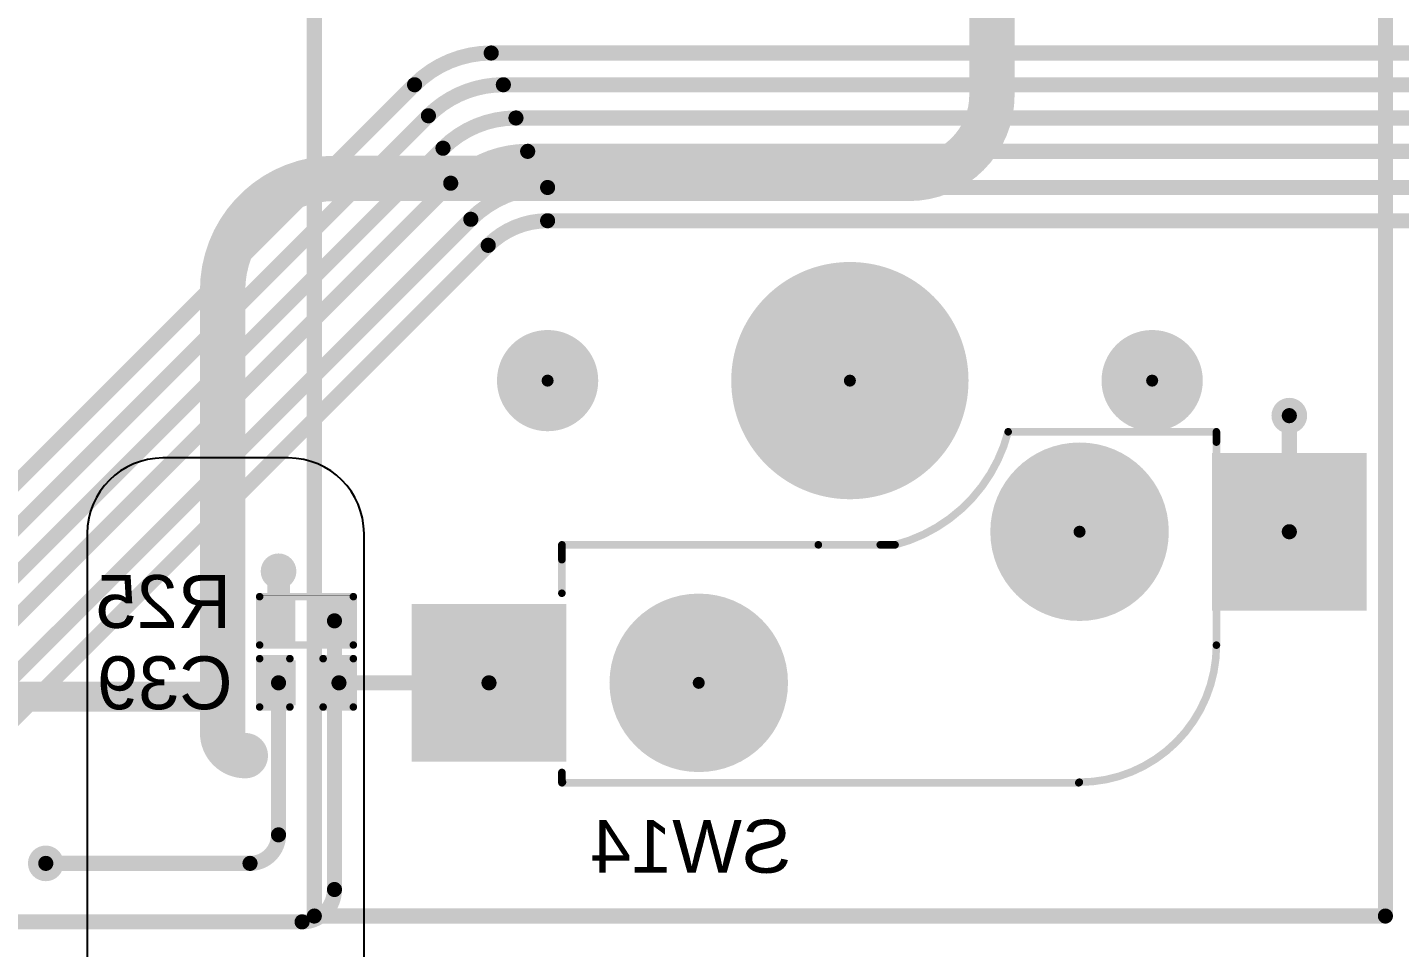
# Model space of a CAD drawing. Header units: inches. Extents: x 0 to 280, y 0 to 81.
# Drawn here: x 141.09 to 164.15, y 51.13 to 66.6 of the extents above; entities that cross this region are included whole.
import ezdxf

# ---------------------------------------------------------------- set-up
doc = ezdxf.new("R2010")
doc.units = ezdxf.units.IN
for name, color, linetype in [('Bottom Layer', 5, 'Continuous'), ('Bottom Overlay', 54, 'Continuous'), ('Bottom Paste', 16, 'Continuous'), ('Bottom Solder', 6, 'Continuous'), ('Pad Holes', 156, 'Continuous'), ('Top Layer', 1, 'Continuous'), ('Top Overlay', 2, 'Continuous'), ('Top Solder', 216, 'Continuous'), ('Via Holes', 16, 'Continuous')]:
    doc.layers.add(name, color=color, linetype=linetype)
doc.styles.add('Arial', font='', dxfattribs={"height": 0.2})
doc.styles.get('Arial').set_extended_font_data('Arial')

# ---------------------------------------------------------------- blocks, each defined once
blk = doc.blocks.new('____0402_B_29')
at = {"layer": 'Bottom Layer'}
for points in [[(-0.2412999999999999, 0.3174999999999999), (-0.2413000000000001, -0.3175), (-0.6985, -0.3174999999999999), (-0.6985, 0.3175)], [(0.6985, 0.3174999999999999), (0.6985, -0.3175), (0.2412999999999999, -0.3174999999999999), (0.2413000000000001, 0.3175)]]:
    blk.add_hatch(color=5, dxfattribs=at).paths.add_polyline_path(points)
at = {"layer": 'Bottom Paste'}
for points in [[(-0.2412999999999999, 0.3174999999999999), (-0.2413000000000001, -0.3175), (-0.6985, -0.3174999999999999), (-0.6985, 0.3175)], [(0.6985, 0.3174999999999999), (0.6985, -0.3175), (0.2412999999999999, -0.3174999999999999), (0.2413000000000001, 0.3175)]]:
    blk.add_hatch(color=16, dxfattribs=at).paths.add_polyline_path(points)
at = {"layer": 'Bottom Solder'}
for points in [[(-0.1813001199999999, 0.3774998799999999), (-0.1813001200000001, -0.3774998800000001), (-0.7584998799999999, -0.3774998799999999), (-0.7584998799999999, 0.3774998800000001)], [(0.7584998799999999, 0.3774998799999999), (0.7584998799999999, -0.3774998800000001), (0.1813001199999999, -0.3774998799999999), (0.1813001200000001, 0.3774998800000001)]]:
    blk.add_hatch(color=6, dxfattribs=at).paths.add_polyline_path(points)
at = {"layer": 'Bottom Overlay'}
for points in [[(-0.7874, -0.4064, 0.127, 0.127, 0), (-0.7874, 0.4064, 0.127, 0.127, 0)], [(-0.7874, 0.4064, 0.127, 0.127, 0), (-0.2794, 0.4064, 0.127, 0.127, 0)], [(0.2794, 0.4064, 0.127, 0.127, 0), (0.7874, 0.4064, 0.127, 0.127, 0)], [(0.7874, -0.4064, 0.127, 0.127, 0), (0.7874, 0.4064, 0.127, 0.127, 0)], [(-0.7874, -0.4064, 0.127, 0.127, 0), (-0.2794, -0.4064, 0.127, 0.127, 0)], [(0.2794, -0.4064, 0.127, 0.127, 0), (0.7874, -0.4064, 0.127, 0.127, 0)]]:
    blk.add_lwpolyline(points, format="xyseb", dxfattribs=at)
for points in [[(-0.8191499999999999, 0.4064, 0.0635, 0.0635, 1), (-0.7556499999999999, 0.4064, 0.0635, 0.0635, 1)], [(-0.8191499999999999, 0.4064, 0.0635, 0.0635, 1), (-0.7556499999999999, 0.4064, 0.0635, 0.0635, 1)], [(-0.31115, 0.4064, 0.0635, 0.0635, 1), (-0.24765, 0.4064, 0.0635, 0.0635, 1)], [(0.24765, 0.4064, 0.0635, 0.0635, 1), (0.31115, 0.4064, 0.0635, 0.0635, 1)], [(0.7556499999999999, 0.4064, 0.0635, 0.0635, 1), (0.8191499999999999, 0.4064, 0.0635, 0.0635, 1)], [(0.7556499999999999, 0.4064, 0.0635, 0.0635, 1), (0.8191499999999999, 0.4064, 0.0635, 0.0635, 1)], [(-0.8191499999999999, -0.4064, 0.0635, 0.0635, 1), (-0.7556499999999999, -0.4064, 0.0635, 0.0635, 1)], [(-0.8191499999999999, -0.4064, 0.0635, 0.0635, 1), (-0.7556499999999999, -0.4064, 0.0635, 0.0635, 1)], [(-0.31115, -0.4064, 0.0635, 0.0635, 1), (-0.24765, -0.4064, 0.0635, 0.0635, 1)], [(0.24765, -0.4064, 0.0635, 0.0635, 1), (0.31115, -0.4064, 0.0635, 0.0635, 1)], [(0.7556499999999999, -0.4064, 0.0635, 0.0635, 1), (0.8191499999999999, -0.4064, 0.0635, 0.0635, 1)], [(0.7556499999999999, -0.4064, 0.0635, 0.0635, 1), (0.8191499999999999, -0.4064, 0.0635, 0.0635, 1)]]:
    blk.add_lwpolyline(points, format="xyseb", close=True, dxfattribs=at)
blk = doc.blocks.new('CPG151101S11_16_B_55')
at = {"layer": 'Bottom Layer'}
for points in [[(5.4750081, 3.8150038), (7.975003099999999, 3.8150038), (7.975003099999999, 1.2649962), (5.4750081, 1.2649962)], [(-7.975003099999999, 1.2750038), (-5.4750081, 1.2750038), (-5.4750081, -1.2750038), (-7.975003099999999, -1.2750038)]]:
    blk.add_hatch(color=5, dxfattribs=at).paths.add_polyline_path(points)
at = {"layer": 'Bottom Paste'}
for points in [[(5.4750081, 3.8150038), (7.975003099999999, 3.8150038), (7.975003099999999, 1.2649962), (5.4750081, 1.2649962)], [(-7.975003099999999, 1.2750038), (-5.4750081, 1.2750038), (-5.4750081, -1.2750038), (-7.975003099999999, -1.2750038)]]:
    blk.add_hatch(color=16, dxfattribs=at).paths.add_polyline_path(points)
at = {"layer": 'Bottom Solder'}
for points in [[(5.4249955, 3.8650164), (8.025015699999999, 3.8650164), (8.025015699999999, 1.2149836), (5.4249955, 1.2149836)], [(-8.025015699999999, 1.3250164), (-5.4249955, 1.3250164), (-5.4249955, -1.3250164), (-8.025015699999999, -1.3250164)]]:
    blk.add_hatch(color=6, dxfattribs=at).paths.add_polyline_path(points)
h = blk.add_hatch(color=6, dxfattribs=at)
edge = h.paths.add_edge_path()
edge.add_arc((3.199892, 2.54), 0.1016, 0, 360)
h = blk.add_hatch(color=6, dxfattribs=at)
edge = h.paths.add_edge_path()
edge.add_arc((-3.199892, 0), 0.1016, 0, 360)
h = blk.add_hatch(color=6, dxfattribs=at)
edge = h.paths.add_edge_path()
edge.add_arc((-4.420108, -2.54), 0.1016, 0, 360)
h = blk.add_hatch(color=6, dxfattribs=at)
edge = h.paths.add_edge_path()
edge.add_arc((0.6598919999999999, -2.54), 0.1016, 0, 360)
h = blk.add_hatch(color=6, dxfattribs=at)
edge = h.paths.add_edge_path()
edge.add_arc((5.739891999999999, -2.54), 0.1016, 0, 360)
at = {"layer": 'Pad Holes'}
h = blk.add_hatch(color=7, dxfattribs=at)
edge = h.paths.add_edge_path()
edge.add_arc((3.199892, 2.54), 1.499997, 0, 360)
h = blk.add_hatch(color=7, dxfattribs=at)
edge = h.paths.add_edge_path()
edge.add_arc((-3.199892, 0), 1.499997, 0, 360)
h = blk.add_hatch(color=7, dxfattribs=at)
edge = h.paths.add_edge_path()
edge.add_arc((0.6598919999999999, -2.54), 1.9939, 0, 360)
h = blk.add_hatch(color=7, dxfattribs=at)
edge = h.paths.add_edge_path()
edge.add_arc((-4.420108, -2.54), 0.8509, 0, 360)
h = blk.add_hatch(color=7, dxfattribs=at)
edge = h.paths.add_edge_path()
edge.add_arc((5.739891999999999, -2.54), 0.8509, 0, 360)
at = {"layer": 'Top Solder'}
h = blk.add_hatch(color=216, dxfattribs=at)
edge = h.paths.add_edge_path()
edge.add_arc((3.199892, 2.54), 0.1016, 0, 360)
h = blk.add_hatch(color=216, dxfattribs=at)
edge = h.paths.add_edge_path()
edge.add_arc((-3.199892, 0), 0.1016, 0, 360)
h = blk.add_hatch(color=216, dxfattribs=at)
edge = h.paths.add_edge_path()
edge.add_arc((-4.420108, -2.54), 0.1016, 0, 360)
h = blk.add_hatch(color=216, dxfattribs=at)
edge = h.paths.add_edge_path()
edge.add_arc((0.6598919999999999, -2.54), 0.1016, 0, 360)
h = blk.add_hatch(color=216, dxfattribs=at)
edge = h.paths.add_edge_path()
edge.add_arc((5.739891999999999, -2.54), 0.1016, 0, 360)
at = {"layer": 'Bottom Overlay'}
for points in [[(-5.499989, 1.9063716, 0.127, 0.127, -0.4142135623730951), (-3.1963614, 4.209999199999999, 0.127, 0.127, 0)], [(5.499989, 4.2200068, 0.127, 0.127, 0), (-3.1863538, 4.2200068, 0.127, 0.127, 0)], [(5.499989, 4.2200068, 0.127, 0.127, -0.4142135623730951), (5.4899814, 4.209999199999999, 0.127, 0.127, 0)], [(5.499989, 4.2200068, 0.127, 0.127, 0), (5.499989, 4.046143799999999, 0.127, 0.127, 0)], [(-5.499989, 1.9063716, 0.127, 0.127, 0), (-5.499989, -1.5061438, 0.127, 0.127, 0)], [(5.499989, 1.0338562, 0.127, 0.127, 0), (5.499989, 0.4700016, 0.127, 0.127, 0)], [(5.5000144, 0.4699508, 0.127, 0.127, 0), (5.499989, 0.4700016, 0.127, 0.127, 0)], [(5.5000144, 0.4699508, 0.127, 0.127, 0), (5.5000144, 0.2200148, 0.127, 0.127, 0)], [(-1.99999854, -1.67998394, 0.127, 0.127, -0.2716855530014931), (-0.09999725999999999, 0.22001734, 0.127, 0.127, 0)], [(0.1500124, 0.2200148, 0.127, 0.127, 0), (-0.0999998, 0.2200148, 0.127, 0.127, 0)], [(1.1900154, 0.2200148, 0.127, 0.127, 0), (0.1500124, 0.2200148, 0.127, 0.127, 0)], [(5.5000144, 0.2200148, 0.127, 0.127, 0), (1.1900154, 0.2200148, 0.127, 0.127, 0)], [(-5.499989, -1.5061438, 0.127, 0.127, 0), (-5.499989, -1.6799814, 0.127, 0.127, 0)], [(-1.999996, -1.6799814, 0.127, 0.127, 0), (-5.499989, -1.6799814, 0.127, 0.127, 0)]]:
    blk.add_lwpolyline(points, format="xyseb", dxfattribs=at)
for points in [[(-3.2281114, 4.209999199999999, 0.0635, 0.0635, 1), (-3.1646114, 4.209999199999999, 0.0635, 0.0635, 1)], [(-3.2181038, 4.2200068, 0.0635, 0.0635, 1), (-3.1546038, 4.2200068, 0.0635, 0.0635, 1)], [(5.4582314, 4.209999199999999, 0.0635, 0.0635, 1), (5.521731399999999, 4.209999199999999, 0.0635, 0.0635, 1)], [(5.468239, 4.2200068, 0.0635, 0.0635, 1), (5.531739, 4.2200068, 0.0635, 0.0635, 1)], [(5.468239, 4.2200068, 0.0635, 0.0635, 1), (5.531739, 4.2200068, 0.0635, 0.0635, 1)], [(5.468239, 4.2200068, 0.0635, 0.0635, 1), (5.531739, 4.2200068, 0.0635, 0.0635, 1)], [(5.468239, 4.046143799999999, 0.0635, 0.0635, 1), (5.531739, 4.046143799999999, 0.0635, 0.0635, 1)], [(-5.531739, 1.9063716, 0.0635, 0.0635, 1), (-5.468239, 1.9063716, 0.0635, 0.0635, 1)], [(-5.531739, 1.9063716, 0.0635, 0.0635, 1), (-5.468239, 1.9063716, 0.0635, 0.0635, 1)], [(5.468239, 1.0338562, 0.0635, 0.0635, 1), (5.531739, 1.0338562, 0.0635, 0.0635, 1)], [(5.468239, 0.4700016, 0.0635, 0.0635, 1), (5.531739, 0.4700016, 0.0635, 0.0635, 1)], [(5.468239, 0.4700016, 0.0635, 0.0635, 1), (5.531739, 0.4700016, 0.0635, 0.0635, 1)], [(5.4682644, 0.4699508, 0.0635, 0.0635, 1), (5.5317644, 0.4699508, 0.0635, 0.0635, 1)], [(5.4682644, 0.4699508, 0.0635, 0.0635, 1), (5.5317644, 0.4699508, 0.0635, 0.0635, 1)], [(-0.1317498, 0.2200148, 0.0635, 0.0635, 1), (-0.0682498, 0.2200148, 0.0635, 0.0635, 1)], [(-0.13174726, 0.22001734, 0.0635, 0.0635, 1), (-0.06824725999999999, 0.22001734, 0.0635, 0.0635, 1)], [(0.1182624, 0.2200148, 0.0635, 0.0635, 1), (0.1817624, 0.2200148, 0.0635, 0.0635, 1)], [(0.1182624, 0.2200148, 0.0635, 0.0635, 1), (0.1817624, 0.2200148, 0.0635, 0.0635, 1)], [(1.1582654, 0.2200148, 0.0635, 0.0635, 1), (1.2217654, 0.2200148, 0.0635, 0.0635, 1)], [(1.1582654, 0.2200148, 0.0635, 0.0635, 1), (1.2217654, 0.2200148, 0.0635, 0.0635, 1)], [(5.4682644, 0.2200148, 0.0635, 0.0635, 1), (5.5317644, 0.2200148, 0.0635, 0.0635, 1)], [(5.4682644, 0.2200148, 0.0635, 0.0635, 1), (5.5317644, 0.2200148, 0.0635, 0.0635, 1)], [(-5.531739, -1.5061438, 0.0635, 0.0635, 1), (-5.468239, -1.5061438, 0.0635, 0.0635, 1)], [(-5.531739, -1.5061438, 0.0635, 0.0635, 1), (-5.468239, -1.5061438, 0.0635, 0.0635, 1)], [(-5.531739, -1.6799814, 0.0635, 0.0635, 1), (-5.468239, -1.6799814, 0.0635, 0.0635, 1)], [(-5.531739, -1.6799814, 0.0635, 0.0635, 1), (-5.468239, -1.6799814, 0.0635, 0.0635, 1)], [(-2.03174854, -1.67998394, 0.0635, 0.0635, 1), (-1.96824854, -1.67998394, 0.0635, 0.0635, 1)], [(-2.031746, -1.6799814, 0.0635, 0.0635, 1), (-1.968246, -1.6799814, 0.0635, 0.0635, 1)]]:
    blk.add_lwpolyline(points, format="xyseb", close=True, dxfattribs=at)
blk = doc.blocks.new('R___0402_B_86')
at = {"layer": 'Bottom Layer'}
for points in [[(-0.2412999999999999, 0.3174999999999999), (-0.2413000000000001, -0.3175), (-0.6985, -0.3174999999999999), (-0.6985, 0.3175)], [(0.6985, 0.3174999999999999), (0.6985, -0.3175), (0.2412999999999999, -0.3174999999999999), (0.2413000000000001, 0.3175)]]:
    blk.add_hatch(color=5, dxfattribs=at).paths.add_polyline_path(points)
at = {"layer": 'Bottom Paste'}
for points in [[(-0.2412999999999999, 0.3174999999999999), (-0.2413000000000001, -0.3175), (-0.6985, -0.3174999999999999), (-0.6985, 0.3175)], [(0.6985, 0.3174999999999999), (0.6985, -0.3175), (0.2412999999999999, -0.3174999999999999), (0.2413000000000001, 0.3175)]]:
    blk.add_hatch(color=16, dxfattribs=at).paths.add_polyline_path(points)
at = {"layer": 'Bottom Solder'}
for points in [[(-0.1862988399999999, 0.3725011599999999), (-0.18629884, -0.3725011600000001), (-0.75350116, -0.3725011599999999), (-0.75350116, 0.3725011600000001)], [(0.75350116, 0.3725011599999999), (0.75350116, -0.3725011600000001), (0.1862988399999999, -0.3725011599999999), (0.18629884, 0.3725011600000001)]]:
    blk.add_hatch(color=6, dxfattribs=at).paths.add_polyline_path(points)
at = {"layer": 'Bottom Overlay'}
for points in [[(-0.7874, -0.4064, 0.127, 0.127, 0), (-0.7874, 0.4064, 0.127, 0.127, 0)], [(-0.7874, 0.4064, 0.127, 0.127, 0), (0.7874, 0.4064, 0.127, 0.127, 0)], [(0.7874, -0.4064, 0.127, 0.127, 0), (0.7874, 0.4064, 0.127, 0.127, 0)], [(-0.8128, 0.4318, 0.0032258, 0.0032258, 0), (0.8128, 0.4318, 0.0032258, 0.0032258, 0)], [(-0.7874, -0.4064, 0.127, 0.127, 0), (0.7874, -0.4064, 0.127, 0.127, 0)]]:
    blk.add_lwpolyline(points, format="xyseb", dxfattribs=at)
for points in [[(-0.8191499999999999, 0.4064, 0.0635, 0.0635, 1), (-0.7556499999999999, 0.4064, 0.0635, 0.0635, 1)], [(-0.8191499999999999, 0.4064, 0.0635, 0.0635, 1), (-0.7556499999999999, 0.4064, 0.0635, 0.0635, 1)], [(0.7556499999999999, 0.4064, 0.0635, 0.0635, 1), (0.8191499999999999, 0.4064, 0.0635, 0.0635, 1)], [(0.7556499999999999, 0.4064, 0.0635, 0.0635, 1), (0.8191499999999999, 0.4064, 0.0635, 0.0635, 1)], [(-0.81360518, 0.4318, 0.0016129, 0.0016129, 1), (-0.8119948199999999, 0.4318, 0.0016129, 0.0016129, 1)], [(0.8119948199999999, 0.4318, 0.0016129, 0.0016129, 1), (0.81360518, 0.4318, 0.0016129, 0.0016129, 1)], [(-0.8191499999999999, -0.4064, 0.0635, 0.0635, 1), (-0.7556499999999999, -0.4064, 0.0635, 0.0635, 1)], [(-0.8191499999999999, -0.4064, 0.0635, 0.0635, 1), (-0.7556499999999999, -0.4064, 0.0635, 0.0635, 1)], [(0.7556499999999999, -0.4064, 0.0635, 0.0635, 1), (0.8191499999999999, -0.4064, 0.0635, 0.0635, 1)], [(0.7556499999999999, -0.4064, 0.0635, 0.0635, 1), (0.8191499999999999, -0.4064, 0.0635, 0.0635, 1)]]:
    blk.add_lwpolyline(points, format="xyseb", close=True, dxfattribs=at)

msp = doc.modelspace()

# ---------------------------------------------------------------- hatches: boundary and pattern name
at = {"layer": 'Bottom Layer'}
h = msp.add_hatch(color=5, dxfattribs=at)
edge = h.paths.add_edge_path()
edge.add_arc((162.3000056, 60.07100000000001), 0.2999994, 0, 360)
h = msp.add_hatch(color=5, dxfattribs=at)
edge = h.paths.add_edge_path()
edge.add_arc((145.3134, 57.4548), 0.2999994, 0, 360)
h = msp.add_hatch(color=5, dxfattribs=at)
edge = h.paths.add_edge_path()
edge.add_arc((141.4018, 52.54531019999999), 0.2999994, 0, 360)
at = {"layer": 'Top Layer'}
h = msp.add_hatch(color=1, dxfattribs=at)
edge = h.paths.add_edge_path()
edge.add_arc((162.3000056, 60.07100000000001), 0.2999994, 0, 360)
h = msp.add_hatch(color=1, dxfattribs=at)
edge = h.paths.add_edge_path()
edge.add_arc((145.3134, 57.4548), 0.2999994, 0, 360)
h = msp.add_hatch(color=1, dxfattribs=at)
edge = h.paths.add_edge_path()
edge.add_arc((141.4018, 52.54531019999999), 0.2999994, 0, 360)
at = {"layer": 'Via Holes'}
h = msp.add_hatch(color=7, dxfattribs=at)
edge = h.paths.add_edge_path()
edge.add_arc((162.3000056, 60.07100000000001), 0.1499997, 0, 360)
h = msp.add_hatch(color=7, dxfattribs=at)
edge = h.paths.add_edge_path()
edge.add_arc((145.3134, 57.4548), 0.1499997, 0, 360)
h = msp.add_hatch(color=7, dxfattribs=at)
edge = h.paths.add_edge_path()
edge.add_arc((141.4018, 52.54531019999999), 0.1499997, 0, 360)

# ---------------------------------------------------------------- linework, layer by layer
at = {"layer": 'Bottom Layer'}
for points in [[(147.5994, 65.6336, 0.254, 0.254, -0.198912367379658), (148.8871419, 66.167, 0.254, 0.254, 0)], [(148.8871419, 66.167, 0.254, 0.254, 0), (247.29027504, 66.167, 0.254, 0.254, 0)], [(139.53655862, 57.57075861999999, 0.254, 0.254, 0), (147.5994, 65.6336, 0.254, 0.254, 0)], [(147.83207416, 65.11193226, 0.254, 0.254, -0.198912367379658), (149.09148744, 65.6336, 0.254, 0.254, 0)], [(149.09148744, 65.6336, 0.254, 0.254, 0), (246.7590696, 65.6336, 0.254, 0.254, 0)], [(139.75506466, 57.0349253, 0.254, 0.254, 0), (147.83207162, 65.11193226, 0.254, 0.254, 0)], [(148.0771994, 64.56679999999999, 0.254, 0.254, -0.198912367379658), (149.30362062, 65.0748, 0.254, 0.254, 0)], [(149.30362062, 65.0748, 0.254, 0.254, 0), (246.01775536, 65.0748, 0.254, 0.254, 0)], [(140.03036002, 56.51996062, 0.254, 0.254, 0), (148.0771994, 64.56679999999999, 0.254, 0.254, 0)], [(148.20707722, 63.97825914, 0.254, 0.254, -0.19898667064984), (149.50011502, 64.5140696, 0.254, 0.254, 0)], [(149.50011502, 64.5140696, 0.254, 0.254, 0), (245.09337824, 64.5140696, 0.254, 0.254, 0)], [(140.23387498, 56.0050569, 0.254, 0.254, 0), (148.20707722, 63.97825914, 0.254, 0.254, 0)], [(148.54479308, 63.37193573999999, 0.254, 0.254, -0.198912367379658), (149.835108, 63.9064, 0.254, 0.254, 0)], [(149.835108, 63.9064, 0.254, 0.254, 0), (244.9205668, 63.9064, 0.254, 0.254, 0)], [(138.60360138, 53.4307415, 0.254, 0.254, 0), (148.54479562, 63.37193573999999, 0.254, 0.254, 0)], [(148.83714962, 62.93434962, 0.254, 0.254, -0.1988603946624897), (149.835108, 63.3476, 0.254, 0.254, 0)], [(149.835108, 63.3476, 0.254, 0.254, 0), (244.76775024, 63.3476, 0.254, 0.254, 0)], [(138.77294064, 52.87014064, 0.254, 0.254, 0), (148.83694896, 62.93414896, 0.254, 0.254, 0)], [(148.83694896, 62.93414896, 0.254, 0.254, 0), (148.83714962, 62.93434962, 0.254, 0.254, 0)], [(148.83694896, 62.93414896, 0.254, 0.254, -4.999512058347812e-05), (148.83714962, 62.93434962, 0.254, 0.254, 0)], [(162.3000056, 58.12000568, 0.254, 0.254, 0), (162.3000056, 60.07100000000001, 0.254, 0.254, 0)], [(145.3134, 56.62209148, 0.3809999999999999, 0.3809999999999999, 0), (145.3134, 57.4548, 0.3809999999999999, 0.3809999999999999, 0)], [(146.2532, 52.10588004, 0.254, 0.254, 0), (146.2532, 56.62208132, 0.254, 0.254, 0)], [(145.3134, 53.02454215999999, 0.254, 0.254, 0), (145.3134, 55.58000568, 0.254, 0.254, 0)], [(146.32887422, 55.58000314, 0.3809999999999999, 0.3809999999999999, 0), (146.32887676, 55.58000568, 0.3809999999999999, 0.3809999999999999, 0)], [(146.32887676, 55.58000568, 0.254, 0.254, 0), (148.8499944, 55.58000568, 0.254, 0.254, 0)], [(145.3134, 53.02454215999999, 0.254, 0.254, -0.4142135623730951), (144.83416804, 52.54531019999999, 0.254, 0.254, 0)], [(141.4018, 52.54531019999999, 0.254, 0.254, 0), (144.83416804, 52.54531019999999, 0.254, 0.254, 0)], [(146.2532, 52.10588004, 0.254, 0.254, -0.4142135623730951), (145.70931488, 51.56199492, 0.254, 0.254, 0)], [(131.56146408, 51.56199492, 0.254, 0.254, 0), (145.70931488, 51.56199492, 0.254, 0.254, 0)]]:
    msp.add_lwpolyline(points, format="xyseb", dxfattribs=at)
for points in [[(148.8236419, 66.167, 0.127, 0.127, 1), (148.9506419, 66.167, 0.127, 0.127, 1)], [(148.8236419, 66.167, 0.127, 0.127, 1), (148.9506419, 66.167, 0.127, 0.127, 1)], [(147.5359, 65.6336, 0.127, 0.127, 1), (147.6629, 65.6336, 0.127, 0.127, 1)], [(147.5359, 65.6336, 0.127, 0.127, 1), (147.6629, 65.6336, 0.127, 0.127, 1)], [(149.02798744, 65.6336, 0.127, 0.127, 1), (149.15498744, 65.6336, 0.127, 0.127, 1)], [(149.02798744, 65.6336, 0.127, 0.127, 1), (149.15498744, 65.6336, 0.127, 0.127, 1)], [(147.76857162, 65.11193226, 0.127, 0.127, 1), (147.89557162, 65.11193226, 0.127, 0.127, 1)], [(147.76857416, 65.11193226, 0.127, 0.127, 1), (147.89557416, 65.11193226, 0.127, 0.127, 1)], [(149.24012062, 65.0748, 0.127, 0.127, 1), (149.36712062, 65.0748, 0.127, 0.127, 1)], [(149.24012062, 65.0748, 0.127, 0.127, 1), (149.36712062, 65.0748, 0.127, 0.127, 1)], [(148.0136994, 64.56679999999999, 0.127, 0.127, 1), (148.1406994, 64.56679999999999, 0.127, 0.127, 1)], [(148.0136994, 64.56679999999999, 0.127, 0.127, 1), (148.1406994, 64.56679999999999, 0.127, 0.127, 1)], [(149.43661502, 64.5140696, 0.127, 0.127, 1), (149.56361502, 64.5140696, 0.127, 0.127, 1)], [(149.43661502, 64.5140696, 0.127, 0.127, 1), (149.56361502, 64.5140696, 0.127, 0.127, 1)], [(148.14357722, 63.97825914, 0.127, 0.127, 1), (148.27057722, 63.97825914, 0.127, 0.127, 1)], [(148.14357722, 63.97825914, 0.127, 0.127, 1), (148.27057722, 63.97825914, 0.127, 0.127, 1)], [(149.771608, 63.9064, 0.127, 0.127, 1), (149.898608, 63.9064, 0.127, 0.127, 1)], [(149.771608, 63.9064, 0.127, 0.127, 1), (149.898608, 63.9064, 0.127, 0.127, 1)], [(148.48129308, 63.37193573999999, 0.127, 0.127, 1), (148.60829308, 63.37193573999999, 0.127, 0.127, 1)], [(148.48129562, 63.37193573999999, 0.127, 0.127, 1), (148.60829562, 63.37193573999999, 0.127, 0.127, 1)], [(149.771608, 63.3476, 0.127, 0.127, 1), (149.898608, 63.3476, 0.127, 0.127, 1)], [(149.771608, 63.3476, 0.127, 0.127, 1), (149.898608, 63.3476, 0.127, 0.127, 1)], [(148.77344896, 62.93414896, 0.127, 0.127, 1), (148.90044896, 62.93414896, 0.127, 0.127, 1)], [(148.77344896, 62.93414896, 0.127, 0.127, 1), (148.90044896, 62.93414896, 0.127, 0.127, 1)], [(148.77344896, 62.93414896, 0.127, 0.127, 1), (148.90044896, 62.93414896, 0.127, 0.127, 1)], [(148.77364962, 62.93434962, 0.127, 0.127, 1), (148.90064962, 62.93434962, 0.127, 0.127, 1)], [(148.77364962, 62.93434962, 0.127, 0.127, 1), (148.90064962, 62.93434962, 0.127, 0.127, 1)], [(148.77364962, 62.93434962, 0.127, 0.127, 1), (148.90064962, 62.93434962, 0.127, 0.127, 1)], [(162.2365056, 60.07100000000001, 0.127, 0.127, 1), (162.3635056, 60.07100000000001, 0.127, 0.127, 1)], [(162.2365056, 58.12000568, 0.127, 0.127, 1), (162.3635056, 58.12000568, 0.127, 0.127, 1)], [(145.21815, 57.4548, 0.1905, 0.1905, 1), (145.40865, 57.4548, 0.1905, 0.1905, 1)], [(145.21815, 56.62209148, 0.1905, 0.1905, 1), (145.40865, 56.62209148, 0.1905, 0.1905, 1)], [(146.1897, 56.62208132, 0.127, 0.127, 1), (146.3167, 56.62208132, 0.127, 0.127, 1)], [(145.2499, 55.58000568, 0.127, 0.127, 1), (145.3769, 55.58000568, 0.127, 0.127, 1)], [(146.23362422, 55.58000314, 0.1905, 0.1905, 1), (146.42412422, 55.58000314, 0.1905, 0.1905, 1)], [(146.23362676, 55.58000568, 0.1905, 0.1905, 1), (146.42412676, 55.58000568, 0.1905, 0.1905, 1)], [(146.26537676, 55.58000568, 0.127, 0.127, 1), (146.39237676, 55.58000568, 0.127, 0.127, 1)], [(148.7864944, 55.58000568, 0.127, 0.127, 1), (148.9134944, 55.58000568, 0.127, 0.127, 1)], [(145.2499, 53.02454215999999, 0.127, 0.127, 1), (145.3769, 53.02454215999999, 0.127, 0.127, 1)], [(145.2499, 53.02454215999999, 0.127, 0.127, 1), (145.3769, 53.02454215999999, 0.127, 0.127, 1)], [(141.3383, 52.54531019999999, 0.127, 0.127, 1), (141.4653, 52.54531019999999, 0.127, 0.127, 1)], [(144.77066804, 52.54531019999999, 0.127, 0.127, 1), (144.89766804, 52.54531019999999, 0.127, 0.127, 1)], [(144.77066804, 52.54531019999999, 0.127, 0.127, 1), (144.89766804, 52.54531019999999, 0.127, 0.127, 1)], [(146.1897, 52.10588004, 0.127, 0.127, 1), (146.3167, 52.10588004, 0.127, 0.127, 1)], [(146.1897, 52.10588004, 0.127, 0.127, 1), (146.3167, 52.10588004, 0.127, 0.127, 1)], [(145.64581488, 51.56199492, 0.127, 0.127, 1), (145.77281488, 51.56199492, 0.127, 0.127, 1)], [(145.64581488, 51.56199492, 0.127, 0.127, 1), (145.77281488, 51.56199492, 0.127, 0.127, 1)]]:
    msp.add_lwpolyline(points, format="xyseb", close=True, dxfattribs=at)
at = {"layer": 'Top Layer'}
for p, q in [((145.47999606, 59.35979492), (143.36880394, 59.35979492)), ((142.09880394, 58.08979491999999), (142.09880394, 33.65967868)), ((146.74999606, 33.65967868), (146.74999606, 58.08979491999999))]:
    msp.add_line(p, q, dxfattribs=at)
for points in [[(157.3022, 65.4558, 0.7619999999999999, 0.7619999999999999, 0), (157.3022, 70.67659728, 0.7619999999999999, 0.7619999999999999, 0)], [(157.3022, 65.4558, 0.7619999999999999, 0.7619999999999999, -0.4142135623730951), (155.9052, 64.05879999999999, 0.7619999999999999, 0.7619999999999999, 0)], [(144.3736, 62.17919999999999, 0.7619999999999999, 0.7619999999999999, -0.4142135623730951), (146.2532, 64.05879999999999, 0.7619999999999999, 0.7619999999999999, 0)], [(146.2532, 64.05879999999999, 0.7619999999999999, 0.7619999999999999, 0), (155.9052, 64.05879999999999, 0.7619999999999999, 0.7619999999999999, 0)], [(144.3736, 55.34981055999999, 0.7619999999999999, 0.7619999999999999, 0), (144.3736, 62.17919999999999, 0.7619999999999999, 0.7619999999999999, 0)], [(134.21934548, 55.34766171999999, 0.508, 0.508, 0), (144.3736, 55.34766171999999, 0.508, 0.508, 0)], [(144.3736, 54.73699999999999, 0.7619999999999999, 0.7619999999999999, 0), (144.3736, 55.34766171999999, 0.7619999999999999, 0.7619999999999999, 0)], [(144.3736, 55.34766171999999, 0.508, 0.508, 0), (144.3736, 55.34981055999999, 0.508, 0.508, 0)], [(144.7546, 54.356, 0.7619999999999999, 0.7619999999999999, -0.4142135623730951), (144.3736, 54.73699999999999, 0.7619999999999999, 0.7619999999999999, 0)]]:
    msp.add_lwpolyline(points, format="xyseb", dxfattribs=at)
for points in [[(157.1117, 65.4558, 0.3809999999999999, 0.3809999999999999, 1), (157.4927, 65.4558, 0.3809999999999999, 0.3809999999999999, 1)], [(157.1117, 65.4558, 0.3809999999999999, 0.3809999999999999, 1), (157.4927, 65.4558, 0.3809999999999999, 0.3809999999999999, 1)], [(146.0627, 64.05879999999999, 0.3809999999999999, 0.3809999999999999, 1), (146.4437, 64.05879999999999, 0.3809999999999999, 0.3809999999999999, 1)], [(146.0627, 64.05879999999999, 0.3809999999999999, 0.3809999999999999, 1), (146.4437, 64.05879999999999, 0.3809999999999999, 0.3809999999999999, 1)], [(155.7147, 64.05879999999999, 0.3809999999999999, 0.3809999999999999, 1), (156.0957, 64.05879999999999, 0.3809999999999999, 0.3809999999999999, 1)], [(155.7147, 64.05879999999999, 0.3809999999999999, 0.3809999999999999, 1), (156.0957, 64.05879999999999, 0.3809999999999999, 0.3809999999999999, 1)], [(144.1831, 62.17919999999999, 0.3809999999999999, 0.3809999999999999, 1), (144.5641, 62.17919999999999, 0.3809999999999999, 0.3809999999999999, 1)], [(144.1831, 62.17919999999999, 0.3809999999999999, 0.3809999999999999, 1), (144.5641, 62.17919999999999, 0.3809999999999999, 0.3809999999999999, 1)], [(144.1831, 55.34981055999999, 0.3809999999999999, 0.3809999999999999, 1), (144.5641, 55.34981055999999, 0.3809999999999999, 0.3809999999999999, 1)], [(144.1831, 55.34766171999999, 0.3809999999999999, 0.3809999999999999, 1), (144.5641, 55.34766171999999, 0.3809999999999999, 0.3809999999999999, 1)], [(144.2466, 55.34981055999999, 0.254, 0.254, 1), (144.5006, 55.34981055999999, 0.254, 0.254, 1)], [(144.2466, 55.34766171999999, 0.254, 0.254, 1), (144.5006, 55.34766171999999, 0.254, 0.254, 1)], [(144.2466, 55.34766171999999, 0.254, 0.254, 1), (144.5006, 55.34766171999999, 0.254, 0.254, 1)], [(144.1831, 54.73699999999999, 0.3809999999999999, 0.3809999999999999, 1), (144.5641, 54.73699999999999, 0.3809999999999999, 0.3809999999999999, 1)], [(144.1831, 54.73699999999999, 0.3809999999999999, 0.3809999999999999, 1), (144.5641, 54.73699999999999, 0.3809999999999999, 0.3809999999999999, 1)], [(144.5641, 54.356, 0.3809999999999999, 0.3809999999999999, 1), (144.9451, 54.356, 0.3809999999999999, 0.3809999999999999, 1)]]:
    msp.add_lwpolyline(points, format="xyseb", close=True, dxfattribs=at)
for centre, start, end in [((143.36880394, 58.08979491999999), 90, 180), ((145.47999606, 58.08979491999999), 0, 90)]:
    msp.add_arc(centre, 1.27, start, end, dxfattribs=at)
at = {"layer": 'Top Overlay'}
for points in [[(163.91458708, 51.66000336, 0.254, 0.254, 0), (163.91458708, 69.66000292, 0.254, 0.254, 0)], [(145.91458752, 51.66000336, 0.254, 0.254, 0), (145.91458752, 68.6562, 0.254, 0.254, 0)], [(145.91458752, 51.66000336, 0.254, 0.254, 0), (163.91458708, 51.66000336, 0.254, 0.254, 0)]]:
    msp.add_lwpolyline(points, format="xyseb", dxfattribs=at)
for points in [[(145.85108752, 51.66000336, 0.127, 0.127, 1), (145.97808752, 51.66000336, 0.127, 0.127, 1)], [(145.85108752, 51.66000336, 0.127, 0.127, 1), (145.97808752, 51.66000336, 0.127, 0.127, 1)], [(163.85108708, 51.66000336, 0.127, 0.127, 1), (163.97808708, 51.66000336, 0.127, 0.127, 1)], [(163.85108708, 51.66000336, 0.127, 0.127, 1), (163.97808708, 51.66000336, 0.127, 0.127, 1)]]:
    msp.add_lwpolyline(points, format="xyseb", close=True, dxfattribs=at)

# ---------------------------------------------------------------- block references
at = {"rotation": 180}
msp.add_blockref('CPG151101S11_16_B_55', (155.575, 58.12000568), dxfattribs=at)
for name, p in [('R___0402_B_86', (145.7833, 56.62209148)), ('____0402_B_29', (145.7833, 55.58000568))]:
    msp.add_blockref(name, p)

# ---------------------------------------------------------------- texts
at = {"layer": 'Bottom Overlay', "style": 'Arial', "text_generation_flag": 2}
for s, p in [('R25', (144.51715064, 56.50361825999999)), ('C39', (144.54255064, 55.13565045999999)), ('SW14', (153.93035508, 52.38764478))]:
    msp.add_text(s, height=0.889, dxfattribs=at).set_placement(p)

doc.saveas('drawing.dxf')
